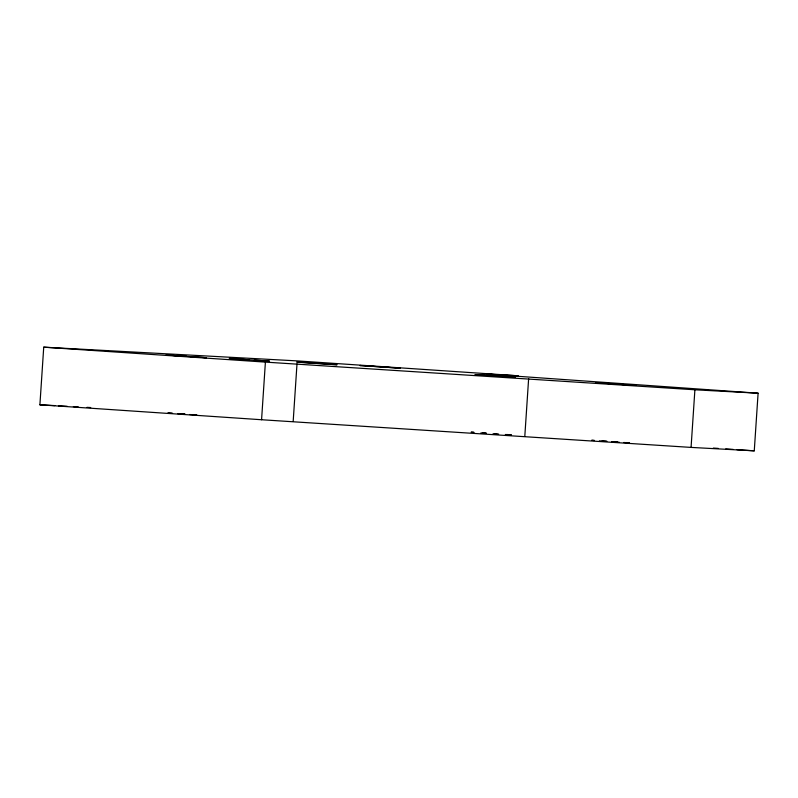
<?xml version="1.0" encoding="UTF-8"?>
<svg xmlns="http://www.w3.org/2000/svg" width="798" height="798" viewBox="0 0 798 798"><rect width="100%" height="100%" fill="white"/><g stroke="black" fill="none" stroke-linecap="round" stroke-linejoin="round"><path stroke-width="1.2" d="M39.9 404.795L43.73 347.17L296.537 360.856L518.211 375.798L486.61 374.092L758.1 393.205L754.27 450.83L691.068 447.409L261.574 419.738L39.9 404.795L54.773 405.603M261.574 419.738L265.405 362.112L694.898 389.783L758.1 393.205M293.175 421.454L297.006 363.828M524.815 436.197L528.635 378.571M691.068 447.409L694.898 389.783M511.458 434.86L505.324 434.501M58.493 405.803L67.162 406.272M73.356 406.611L78.314 406.88M86.992 407.349L90.713 407.549M473.992 432.336L471.129 432.177L473.673 432.386M594.53 440.466L591.667 440.306L594.211 440.506M629.133 442.83L623.747 442.491M168.308 412.995L172.538 413.264M196.378 414.96L189.695 414.531M490.211 375.499L474.96 374.551L515.289 377.235L494.8 375.938M254.283 360.167L269.534 361.115L229.206 358.432L249.046 359.818M610.749 383.629L595.498 382.681L635.826 385.364L615.338 384.067M191.081 356.746L206.333 357.694L166.004 355.01L186.493 356.307M482.71 432.885L486.391 433.124M498.65 434.072L493.064 433.703M602.031 440.935L606.919 441.254M619.188 442.202L611.507 441.693M494.74 433.683L496.825 433.823M613.193 441.663L617.363 441.942M180.567 413.793L184.747 414.072M185.156 414.242L177.854 413.753M43.73 347.17L265.405 362.112M713.332 448.067L718.29 448.406M725.731 448.905L733.182 449.404M736.903 449.663L754.27 450.83M480.935 432.895L485.763 433.224M606.3 441.344L599.408 440.875M192.697 414.611L196.827 414.89M167.849 413.065L171.979 413.354M626.32 442.561L629.462 442.78M506.83 434.511L510.86 434.8M297.524 362.122L296.746 362.093L337.085 364.766L297.524 362.122M360.726 365.544L359.948 365.514L400.287 368.187L360.726 365.544"/></g></svg>
